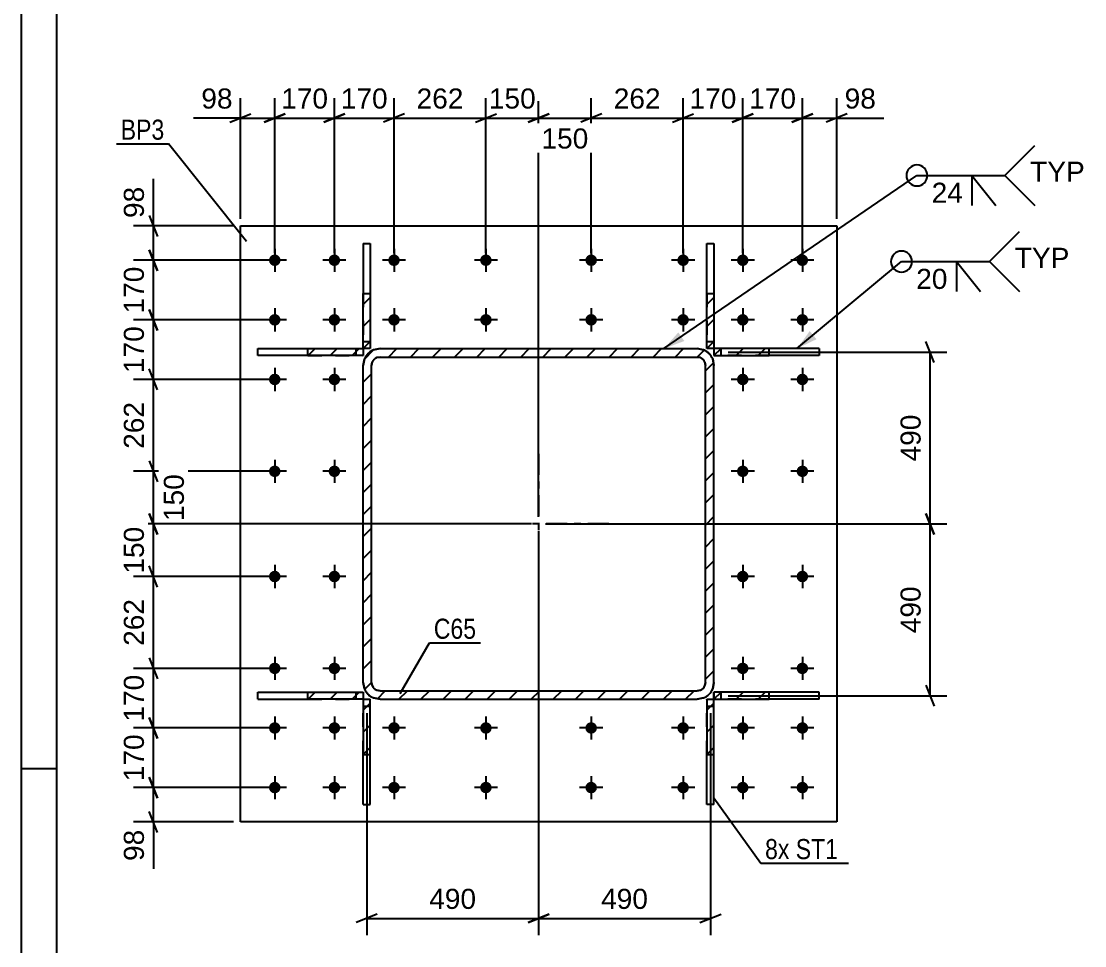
# Model space of a CAD drawing. Header units: millimetres. Extents: x 0 to 841, y 0 to 1249.
# Drawn here: x 0 to 151.6, y 123.8 to 255.6 of the extents above; entities that cross this region are included whole.
import ezdxf

# ---------------------------------------------------------------- set-up
doc = ezdxf.new("R2010")
doc.units = ezdxf.units.MM
doc.linetypes.add('DXK_LINE_DOT2', pattern=[3.9198, 1.9599, -1.9599])
doc.linetypes.add('DXK_LINE_DOT3', pattern=[5.9187, 2.979, -0.9799, 0.9799, -0.9799])
doc.styles.add('Arial', font='ARIAL.TTF', dxfattribs={"height": 0.2})
doc.styles.add('Arial Narrow', font='ARIALN.TTF', dxfattribs={"height": 0.2})

# ---------------------------------------------------------------- blocks, each defined once
blk = doc.blocks.new('Unknown-284856767-1127')
at = {"color": 5, "linetype": 'Continuous'}
for p, q in [((0, 594), (0, 0)), ((5, 589), (5, 5)), ((5, 149), (0, 149))]:
    blk.add_line(p, q, dxfattribs=at)
blk = doc.blocks.new('Part-284856767-4385 - 4342')
at = {"linetype": 'Continuous'}
h = blk.add_hatch(dxfattribs=at)
h.set_pattern_fill('', scale=0.7, style=0, pattern_type=0)
h.set_pattern_definition([(45, (40.8647, 158.9385), (-1.57154, 1.57154), [])])
h.paths.add_polyline_path([(40.86, 159.94), (40.86, 158.94), (48.73, 158.94), (48.73, 159.94)])
at = {"color": 2, "linetype": 'Continuous'}
for p, q in [((33.73, 158.94), (33.73, 159.94)), ((33.73, 159.94), (40.86, 159.94)), ((40.86, 158.94), (40.86, 159.94)), ((40.86, 159.94), (48.73, 159.94)), ((48.73, 159.94), (48.73, 158.94)), ((33.73, 158.94), (40.86, 158.94)), ((48.73, 158.94), (40.86, 158.94))]:
    blk.add_line(p, q, dxfattribs=at)
at = {"color": 7, "linetype": 'DXK_LINE_DOT2'}
for p, q in [((40.86, 159.94), (48.73, 159.94)), ((47.73, 158.94), (47.73, 159.94)), ((48.73, 159.94), (48.73, 158.94)), ((40.86, 158.94), (48.73, 158.94))]:
    blk.add_line(p, q, dxfattribs=at)
blk = doc.blocks.new('Bolt-284856767-4424 - 4342')
at = {"linetype": 'Continuous'}
for points in [[(36.95, 221.54, -1), (35.3, 221.54, -1)], [(45.45, 221.54, -1), (43.8, 221.54, -1)], [(53.95, 221.54, -1), (52.3, 221.54, -1)], [(67.05, 221.54, -1), (65.4, 221.54, -1)], [(82.05, 221.54, -1), (80.4, 221.54, -1)], [(95.15, 221.54, -1), (93.5, 221.54, -1)], [(103.65, 221.54, -1), (102, 221.54, -1)], [(112.15, 221.54, -1), (110.5, 221.54, -1)], [(36.95, 213.04, -1), (35.3, 213.04, -1)], [(45.45, 213.04, -1), (43.8, 213.04, -1)], [(53.95, 213.04, -1), (52.3, 213.04, -1)], [(67.05, 213.04, -1), (65.4, 213.04, -1)], [(82.05, 213.04, -1), (80.4, 213.04, -1)], [(95.15, 213.04, -1), (93.5, 213.04, -1)], [(103.65, 213.04, -1), (102, 213.04, -1)], [(112.15, 213.04, -1), (110.5, 213.04, -1)], [(36.95, 204.54, -1), (35.3, 204.54, -1)], [(45.45, 204.54, -1), (43.8, 204.54, -1)], [(103.65, 204.54, -1), (102, 204.54, -1)], [(112.15, 204.54, -1), (110.5, 204.54, -1)], [(36.95, 191.44, -1), (35.3, 191.44, -1)], [(45.45, 191.44, -1), (43.8, 191.44, -1)], [(103.65, 191.44, -1), (102, 191.44, -1)], [(112.15, 191.44, -1), (110.5, 191.44, -1)], [(36.95, 176.44, -1), (35.3, 176.44, -1)], [(45.45, 176.44, -1), (43.8, 176.44, -1)], [(103.65, 176.44, -1), (102, 176.44, -1)], [(112.15, 176.44, -1), (110.5, 176.44, -1)], [(36.95, 163.34, -1), (35.3, 163.34, -1)], [(45.45, 163.34, -1), (43.8, 163.34, -1)], [(103.65, 163.34, -1), (102, 163.34, -1)], [(112.15, 163.34, -1), (110.5, 163.34, -1)], [(36.95, 154.84, -1), (35.3, 154.84, -1)], [(45.45, 154.84, -1), (43.8, 154.84, -1)], [(53.95, 154.84, -1), (52.3, 154.84, -1)], [(67.05, 154.84, -1), (65.4, 154.84, -1)], [(82.05, 154.84, -1), (80.4, 154.84, -1)], [(95.15, 154.84, -1), (93.5, 154.84, -1)], [(103.65, 154.84, -1), (102, 154.84, -1)], [(112.15, 154.84, -1), (110.5, 154.84, -1)], [(36.95, 146.34, -1), (35.3, 146.34, -1)], [(45.45, 146.34, -1), (43.8, 146.34, -1)], [(53.95, 146.34, -1), (52.3, 146.34, -1)], [(67.05, 146.34, -1), (65.4, 146.34, -1)], [(82.05, 146.34, -1), (80.4, 146.34, -1)], [(95.15, 146.34, -1), (93.5, 146.34, -1)], [(103.65, 146.34, -1), (102, 146.34, -1)], [(112.15, 146.34, -1), (110.5, 146.34, -1)]]:
    blk.add_hatch(color=1, dxfattribs=at).paths.add_polyline_path(points)
at = {"color": 1, "linetype": 'Continuous'}
for p, q in [((36.13, 223.19), (36.13, 219.89)), ((44.63, 223.19), (44.63, 219.89)), ((53.13, 223.19), (53.13, 219.89)), ((66.23, 223.19), (66.23, 219.89)), ((81.23, 223.19), (81.23, 219.89)), ((94.33, 223.19), (94.33, 219.89)), ((102.83, 223.19), (102.83, 219.89)), ((111.33, 223.19), (111.33, 219.89)), ((37.78, 221.54), (34.48, 221.54)), ((46.28, 221.54), (42.98, 221.54)), ((54.78, 221.54), (51.48, 221.54)), ((67.88, 221.54), (64.58, 221.54)), ((82.88, 221.54), (79.58, 221.54)), ((95.98, 221.54), (92.68, 221.54)), ((104.48, 221.54), (101.18, 221.54)), ((112.98, 221.54), (109.68, 221.54)), ((36.13, 214.69), (36.13, 211.39)), ((44.63, 214.69), (44.63, 211.39)), ((53.13, 214.69), (53.13, 211.39)), ((66.23, 214.69), (66.23, 211.39)), ((81.23, 214.69), (81.23, 211.39)), ((94.33, 214.69), (94.33, 211.39)), ((102.83, 214.69), (102.83, 211.39)), ((111.33, 214.69), (111.33, 211.39)), ((37.78, 213.04), (34.48, 213.04)), ((46.28, 213.04), (42.98, 213.04)), ((54.78, 213.04), (51.48, 213.04)), ((67.88, 213.04), (64.58, 213.04)), ((82.88, 213.04), (79.58, 213.04)), ((95.98, 213.04), (92.68, 213.04)), ((104.48, 213.04), (101.18, 213.04)), ((112.98, 213.04), (109.68, 213.04)), ((36.13, 206.19), (36.13, 202.89)), ((44.63, 206.19), (44.63, 202.89)), ((102.83, 206.19), (102.83, 202.89)), ((111.33, 206.19), (111.33, 202.89)), ((37.78, 204.54), (34.48, 204.54)), ((46.28, 204.54), (42.98, 204.54)), ((104.48, 204.54), (101.18, 204.54)), ((112.98, 204.54), (109.68, 204.54)), ((36.13, 193.09), (36.13, 189.79)), ((44.63, 193.09), (44.63, 189.79)), ((102.83, 193.09), (102.83, 189.79)), ((111.33, 193.09), (111.33, 189.79)), ((37.78, 191.44), (34.48, 191.44)), ((46.28, 191.44), (42.98, 191.44)), ((104.48, 191.44), (101.18, 191.44)), ((112.98, 191.44), (109.68, 191.44)), ((36.13, 178.09), (36.13, 174.79)), ((44.63, 178.09), (44.63, 174.79)), ((102.83, 178.09), (102.83, 174.79)), ((111.33, 178.09), (111.33, 174.79)), ((37.78, 176.44), (34.48, 176.44)), ((46.28, 176.44), (42.98, 176.44)), ((104.48, 176.44), (101.18, 176.44)), ((112.98, 176.44), (109.68, 176.44)), ((36.13, 164.99), (36.13, 161.69)), ((44.63, 164.99), (44.63, 161.69)), ((102.83, 164.99), (102.83, 161.69)), ((111.33, 164.99), (111.33, 161.69)), ((37.78, 163.34), (34.48, 163.34)), ((46.28, 163.34), (42.98, 163.34)), ((104.48, 163.34), (101.18, 163.34)), ((112.98, 163.34), (109.68, 163.34)), ((36.13, 156.49), (36.13, 153.19)), ((44.63, 156.49), (44.63, 153.19)), ((53.13, 156.49), (53.13, 153.19)), ((66.23, 156.49), (66.23, 153.19)), ((81.23, 156.49), (81.23, 153.19)), ((94.33, 156.49), (94.33, 153.19)), ((102.83, 156.49), (102.83, 153.19)), ((111.33, 156.49), (111.33, 153.19)), ((37.78, 154.84), (34.48, 154.84)), ((46.28, 154.84), (42.98, 154.84)), ((54.78, 154.84), (51.48, 154.84)), ((67.88, 154.84), (64.58, 154.84)), ((82.88, 154.84), (79.58, 154.84)), ((95.98, 154.84), (92.68, 154.84)), ((104.48, 154.84), (101.18, 154.84)), ((112.98, 154.84), (109.68, 154.84)), ((36.13, 147.99), (36.13, 144.69)), ((44.63, 147.99), (44.63, 144.69)), ((53.13, 147.99), (53.13, 144.69)), ((66.23, 147.99), (66.23, 144.69)), ((81.23, 147.99), (81.23, 144.69)), ((94.33, 147.99), (94.33, 144.69)), ((102.83, 147.99), (102.83, 144.69)), ((111.33, 147.99), (111.33, 144.69)), ((37.78, 146.34), (34.48, 146.34)), ((46.28, 146.34), (42.98, 146.34)), ((54.78, 146.34), (51.48, 146.34)), ((67.88, 146.34), (64.58, 146.34)), ((82.88, 146.34), (79.58, 146.34)), ((95.98, 146.34), (92.68, 146.34)), ((104.48, 146.34), (101.18, 146.34)), ((112.98, 146.34), (109.68, 146.34))]:
    blk.add_line(p, q, dxfattribs=at)
blk = doc.blocks.new('Part-284856767-4360 - 4342')
at = {"linetype": 'Continuous'}
h = blk.add_hatch(dxfattribs=at)
h.set_pattern_fill('', scale=0.7, style=0, pattern_type=0)
h.set_pattern_definition([(45, (48.7282, 151.075), (-1.57154, 1.57154), [])])
h.paths.add_polyline_path([(48.73, 158.94), (48.73, 151.07), (49.73, 151.07), (49.73, 158.94)])
at = {"color": 7, "linetype": 'DXK_LINE_DOT2'}
for p, q in [((48.73, 151.07), (48.73, 158.94)), ((48.73, 158.94), (49.73, 158.94)), ((48.73, 157.94), (49.73, 157.94)), ((49.73, 151.07), (49.73, 158.94))]:
    blk.add_line(p, q, dxfattribs=at)
at = {"color": 2, "linetype": 'Continuous'}
for p, q in [((48.73, 158.94), (48.73, 151.07)), ((48.73, 158.94), (49.73, 158.94)), ((49.73, 151.07), (49.73, 158.94)), ((48.73, 143.94), (48.73, 151.07)), ((48.73, 151.07), (49.73, 151.07)), ((49.73, 143.94), (49.73, 151.07)), ((48.73, 143.94), (49.73, 143.94))]:
    blk.add_line(p, q, dxfattribs=at)
blk = doc.blocks.new('Part-284856767-4365 - 4342')
at = {"linetype": 'Continuous'}
h = blk.add_hatch(dxfattribs=at)
h.set_pattern_fill('', scale=0.7, style=0, pattern_type=0)
h.set_pattern_definition([(45, (98.7282, 158.9385), (-1.57154, 1.57154), [])])
h.paths.add_polyline_path([(98.73, 159.94), (98.73, 158.94), (106.59, 158.94), (106.59, 159.94)])
at = {"color": 7, "linetype": 'DXK_LINE_DOT2'}
for p, q in [((106.59, 159.94), (98.73, 159.94)), ((98.73, 158.94), (98.73, 159.94)), ((99.73, 158.94), (99.73, 159.94)), ((106.59, 158.94), (98.73, 158.94))]:
    blk.add_line(p, q, dxfattribs=at)
at = {"color": 2, "linetype": 'Continuous'}
for p, q in [((106.59, 159.94), (98.73, 159.94)), ((98.73, 159.94), (98.73, 158.94)), ((113.73, 159.94), (106.59, 159.94)), ((106.59, 158.94), (106.59, 159.94)), ((113.73, 158.94), (113.73, 159.94)), ((98.73, 158.94), (106.59, 158.94)), ((113.73, 158.94), (106.59, 158.94))]:
    blk.add_line(p, q, dxfattribs=at)
blk = doc.blocks.new('Part-284856767-4402 - 4342')
at = {"linetype": 'Continuous'}
h = blk.add_hatch(dxfattribs=at)
h.set_pattern_fill('', scale=0.7, style=0, pattern_type=0)
h.set_pattern_definition([(45, (50.2113, 208.7558), (-1.571545, 1.571545), [])])
h.paths.add_polyline_path([(51.13, 208.94), (50.21, 208.76), (49.43, 208.24), (48.91, 207.46), (48.73, 206.54), (48.73, 161.34), (48.91, 160.42), (49.43, 159.64), (50.21, 159.12), (51.13, 158.94), (96.33, 158.94), (97.25, 159.12), (98.03, 159.64), (98.55, 160.42), (98.73, 161.34), (98.73, 206.54), (98.55, 207.46), (98.03, 208.24), (97.25, 208.76), (96.33, 208.94)])
h.paths.add_polyline_path([(96.79, 207.65), (97.18, 207.39), (97.44, 207), (97.53, 206.54), (97.53, 161.34), (97.44, 160.88), (97.18, 160.49), (96.79, 160.23), (96.33, 160.14), (51.13, 160.14), (50.67, 160.23), (50.28, 160.49), (50.02, 160.88), (49.93, 161.34), (49.93, 206.54), (50.02, 207), (50.28, 207.39), (50.67, 207.65), (51.13, 207.74), (96.33, 207.74)])
at = {"color": 7, "linetype": 'DXK_LINE_DOT2'}
for p, q in [((50.21, 208.76), (51.13, 208.94)), ((51.13, 207.74), (50.67, 207.65)), ((51.13, 208.94), (96.33, 208.94)), ((51.13, 207.74), (96.33, 207.74)), ((96.33, 208.94), (97.25, 208.76)), ((96.79, 207.65), (96.33, 207.74)), ((48.73, 206.54), (48.91, 207.46)), ((48.73, 161.34), (48.73, 206.54)), ((50.02, 207), (49.93, 206.54)), ((49.93, 161.34), (49.93, 206.54)), ((97.53, 206.54), (97.44, 207)), ((97.53, 161.34), (97.53, 206.54)), ((98.55, 207.46), (98.73, 206.54)), ((98.73, 161.34), (98.73, 206.54)), ((48.91, 160.42), (48.73, 161.34)), ((49.93, 161.34), (50.02, 160.88)), ((97.44, 160.88), (97.53, 161.34)), ((98.73, 161.34), (98.55, 160.42)), ((50.67, 160.23), (51.13, 160.14)), ((51.13, 160.14), (96.33, 160.14)), ((96.33, 160.14), (96.79, 160.23)), ((51.13, 158.94), (50.21, 159.12)), ((51.13, 158.94), (96.33, 158.94)), ((97.25, 159.12), (96.33, 158.94))]:
    blk.add_line(p, q, dxfattribs=at)
at = {"color": 2, "linetype": 'Continuous'}
for p, q in [((51.13, 208.94), (50.21, 208.76)), ((50.67, 207.65), (51.13, 207.74)), ((51.13, 208.94), (96.33, 208.94)), ((51.13, 207.74), (96.33, 207.74)), ((97.25, 208.76), (96.33, 208.94)), ((96.33, 207.74), (96.79, 207.65)), ((48.91, 207.46), (48.73, 206.54)), ((48.73, 161.34), (48.73, 206.54)), ((49.93, 206.54), (50.02, 207)), ((49.93, 161.34), (49.93, 206.54)), ((97.44, 207), (97.53, 206.54)), ((97.53, 161.34), (97.53, 206.54)), ((98.73, 206.54), (98.55, 207.46)), ((98.73, 161.34), (98.73, 206.54)), ((48.73, 161.34), (48.91, 160.42)), ((50.02, 160.88), (49.93, 161.34)), ((97.53, 161.34), (97.44, 160.88)), ((98.55, 160.42), (98.73, 161.34)), ((51.13, 160.14), (50.67, 160.23)), ((51.13, 160.14), (96.33, 160.14)), ((96.79, 160.23), (96.33, 160.14)), ((50.21, 159.12), (51.13, 158.94)), ((51.13, 158.94), (96.33, 158.94)), ((96.33, 158.94), (97.25, 159.12))]:
    blk.add_line(p, q, dxfattribs=at)
at = {"color": 7, "linetype": 'DXK_LINE_DOT3'}
for p, q in [((73.73, 193.94), (73.73, 173.94)), ((83.73, 183.94), (63.73, 183.94))]:
    blk.add_line(p, q, dxfattribs=at)
at = {"color": 7, "linetype": 'DXK_LINE_DOT2'}
for centre, radius, start, end in [((51.13, 206.54), 2.4, 112.5, 157.5), ((96.33, 206.54), 2.4, 22.5, 67.5), ((51.13, 206.54), 1.2, 112.5, 157.5), ((96.33, 206.54), 1.2, 22.5, 67.5), ((51.13, 161.34), 1.2, 202.5, 247.5), ((96.33, 161.34), 1.2, 292.5, 337.5), ((51.13, 161.34), 2.4, 202.5, 247.5), ((96.33, 161.34), 2.4, 292.5, 337.5)]:
    blk.add_arc(centre, radius, start, end, dxfattribs=at)
at = {"color": 2, "linetype": 'Continuous'}
for centre, radius, start, end in [((51.13, 206.54), 2.4, 112.5, 157.5), ((96.33, 206.54), 2.4, 22.5, 67.5), ((51.13, 206.54), 1.2, 112.5, 157.5), ((96.33, 206.54), 1.2, 22.5, 67.5), ((51.13, 161.34), 1.2, 202.5, 247.5), ((96.33, 161.34), 1.2, 292.5, 337.5), ((51.13, 161.34), 2.4, 202.5, 247.5), ((96.33, 161.34), 2.4, 292.5, 337.5)]:
    blk.add_arc(centre, radius, start, end, dxfattribs=at)
blk = doc.blocks.new('Part-284856767-4370 - 4342')
at = {"linetype": 'Continuous'}
h = blk.add_hatch(dxfattribs=at)
h.set_pattern_fill('', scale=0.7, style=0, pattern_type=0)
h.set_pattern_definition([(45, (97.7282, 208.9385), (-1.57154, 1.57154), [])])
h.paths.add_polyline_path([(97.73, 216.8), (97.73, 208.94), (98.73, 208.94), (98.73, 216.8)])
at = {"color": 2, "linetype": 'Continuous'}
for p, q in [((97.73, 216.8), (97.73, 223.94)), ((97.73, 223.94), (98.73, 223.94)), ((98.73, 223.94), (98.73, 216.8)), ((97.73, 208.94), (97.73, 216.8)), ((97.73, 216.8), (98.73, 216.8)), ((98.73, 216.8), (98.73, 208.94)), ((98.73, 208.94), (97.73, 208.94))]:
    blk.add_line(p, q, dxfattribs=at)
at = {"color": 7, "linetype": 'DXK_LINE_DOT2'}
for p, q in [((97.73, 216.8), (97.73, 208.94)), ((98.73, 216.8), (98.73, 208.94)), ((97.73, 209.94), (98.73, 209.94)), ((98.73, 208.94), (97.73, 208.94))]:
    blk.add_line(p, q, dxfattribs=at)
blk = doc.blocks.new('Part-284856767-4375 - 4342')
at = {"linetype": 'Continuous'}
h = blk.add_hatch(dxfattribs=at)
h.set_pattern_fill('', scale=0.7, style=0, pattern_type=0)
h.set_pattern_definition([(45, (40.8647, 207.9385), (-1.57154, 1.57154), [])])
h.paths.add_polyline_path([(40.86, 208.94), (40.86, 207.94), (48.73, 207.94), (48.73, 208.94)])
at = {"color": 2, "linetype": 'Continuous'}
for p, q in [((33.73, 207.94), (33.73, 208.94)), ((33.73, 208.94), (40.86, 208.94)), ((40.86, 207.94), (33.73, 207.94)), ((40.86, 207.94), (40.86, 208.94)), ((40.86, 208.94), (48.73, 208.94)), ((48.73, 207.94), (40.86, 207.94)), ((48.73, 208.94), (48.73, 207.94))]:
    blk.add_line(p, q, dxfattribs=at)
at = {"color": 7, "linetype": 'DXK_LINE_DOT2'}
for p, q in [((40.86, 208.94), (48.73, 208.94)), ((40.86, 207.94), (48.73, 207.94)), ((47.73, 207.94), (47.73, 208.94)), ((48.73, 208.94), (48.73, 207.94))]:
    blk.add_line(p, q, dxfattribs=at)
blk = doc.blocks.new('Part-284856767-4380 - 4342')
at = {"linetype": 'Continuous'}
h = blk.add_hatch(dxfattribs=at)
h.set_pattern_fill('', scale=0.7, style=0, pattern_type=0)
h.set_pattern_definition([(45, (97.7282, 151.075), (-1.57154, 1.57154), [])])
h.paths.add_polyline_path([(97.73, 158.94), (97.73, 151.07), (98.73, 151.07), (98.73, 158.94)])
at = {"color": 7, "linetype": 'DXK_LINE_DOT2'}
for p, q in [((97.73, 151.07), (97.73, 158.94)), ((97.73, 158.94), (98.73, 158.94)), ((97.73, 157.94), (98.73, 157.94)), ((98.73, 151.07), (98.73, 158.94))]:
    blk.add_line(p, q, dxfattribs=at)
at = {"color": 2, "linetype": 'Continuous'}
for p, q in [((97.73, 158.94), (97.73, 151.07)), ((97.73, 158.94), (98.73, 158.94)), ((98.73, 151.07), (98.73, 158.94)), ((97.73, 143.94), (97.73, 151.07)), ((97.73, 151.07), (98.73, 151.07)), ((98.73, 143.94), (98.73, 151.07)), ((98.73, 143.94), (97.73, 143.94))]:
    blk.add_line(p, q, dxfattribs=at)
blk = doc.blocks.new('Part-284856767-4492 - 4342')
at = {"linetype": 'Continuous'}
h = blk.add_hatch(dxfattribs=at)
h.set_pattern_fill('', scale=0.7, style=0, pattern_type=0)
h.set_pattern_definition([(45, (98.7282, 207.9385), (-1.57154, 1.57154), [])])
h.paths.add_polyline_path([(98.73, 208.94), (98.73, 207.94), (106.59, 207.94), (106.59, 208.94)])
at = {"color": 7, "linetype": 'DXK_LINE_DOT2'}
for p, q in [((106.59, 208.94), (98.73, 208.94)), ((98.73, 208.94), (98.73, 207.94)), ((106.59, 207.94), (98.73, 207.94)), ((99.73, 207.94), (99.73, 208.94))]:
    blk.add_line(p, q, dxfattribs=at)
at = {"color": 2, "linetype": 'Continuous'}
for p, q in [((106.59, 208.94), (98.73, 208.94)), ((98.73, 208.94), (98.73, 207.94)), ((98.73, 207.94), (106.59, 207.94)), ((113.73, 208.94), (106.59, 208.94)), ((106.59, 207.94), (106.59, 208.94)), ((113.73, 207.94), (106.59, 207.94)), ((113.73, 208.94), (113.73, 207.94))]:
    blk.add_line(p, q, dxfattribs=at)
blk = doc.blocks.new('Part-284856767-4497 - 4342')
at = {"linetype": 'Continuous'}
h = blk.add_hatch(dxfattribs=at)
h.set_pattern_fill('', scale=0.7, style=0, pattern_type=0)
h.set_pattern_definition([(45, (48.7282, 208.9385), (-1.57154, 1.57154), [])])
h.paths.add_polyline_path([(48.73, 216.8), (48.73, 208.94), (49.73, 208.94), (49.73, 216.8)])
at = {"color": 2, "linetype": 'Continuous'}
for p, q in [((48.73, 223.94), (48.73, 216.8)), ((48.73, 223.94), (49.73, 223.94)), ((49.73, 223.94), (49.73, 216.8)), ((48.73, 208.94), (48.73, 216.8)), ((48.73, 216.8), (49.73, 216.8)), ((49.73, 216.8), (49.73, 208.94)), ((49.73, 208.94), (48.73, 208.94))]:
    blk.add_line(p, q, dxfattribs=at)
at = {"color": 7, "linetype": 'DXK_LINE_DOT2'}
for p, q in [((48.73, 216.8), (48.73, 208.94)), ((49.73, 216.8), (49.73, 208.94)), ((48.73, 209.94), (49.73, 209.94)), ((49.73, 208.94), (48.73, 208.94))]:
    blk.add_line(p, q, dxfattribs=at)
blk = doc.blocks.new('Part-284856767-4502 - 4342')
at = {"color": 2, "linetype": 'Continuous'}
for p, q in [((31.23, 226.44), (116.23, 226.44)), ((31.23, 141.44), (31.23, 226.44)), ((116.23, 226.44), (116.23, 141.44)), ((116.23, 141.44), (31.23, 141.44))]:
    blk.add_line(p, q, dxfattribs=at)
blk = doc.blocks.new('StraightDimension-284856767-13836 - 4342')
at = {"color": 7, "linetype": 'Continuous'}
for p, q in [((102.83, 222.54), (102.83, 244.67)), ((111.33, 222.54), (111.33, 244.67)), ((101.33, 241.22), (104.33, 242.42)), ((102.83, 241.82), (111.33, 241.82)), ((112.83, 242.42), (109.83, 241.22))]:
    blk.add_line(p, q, dxfattribs=at)
at = {"color": 0}
blk.add_wipeout([(111.02, 242.57), (111.02, 246.77), (103.14, 246.77), (103.14, 242.57)], dxfattribs=at)
at = {"color": 3, "style": 'Arial'}
blk.add_text('170', height=2.865, dxfattribs=at).set_placement((103.74, 243.17))
blk = doc.blocks.new('StraightDimension-284856767-13844 - 4342')
at = {"color": 7, "linetype": 'Continuous'}
for p, q in [((31.23, 227.44), (31.23, 244.67)), ((36.13, 222.54), (36.13, 244.67)), ((29.73, 241.22), (32.73, 242.42)), ((31.23, 241.82), (36.13, 241.82)), ((37.63, 242.42), (34.63, 241.22))]:
    blk.add_line(p, q, dxfattribs=at)
at = {"color": 0}
blk.add_wipeout([(30.7, 242.57), (30.7, 246.77), (25.06, 246.77), (25.06, 242.57)], dxfattribs=at)
at = {"color": 7, "linetype": 'Continuous'}
blk.add_line((31.23, 241.82), (24.53, 241.82), dxfattribs=at)
blk.add_line((31.23, 241.82), (24.53, 241.82), dxfattribs=at)
at = {"color": 3, "style": 'Arial'}
blk.add_text('98', height=2.865, dxfattribs=at).set_placement((25.66, 243.17))
blk = doc.blocks.new('StraightDimension-284856767-13774 - 4342')
at = {"color": 7, "linetype": 'Continuous'}
for p, q in [((18.23, 156.34), (19.43, 153.34)), ((35.13, 154.84), (15.98, 154.84)), ((18.83, 146.34), (18.83, 154.84)), ((19.43, 144.84), (18.23, 147.84)), ((35.13, 146.34), (15.98, 146.34))]:
    blk.add_line(p, q, dxfattribs=at)
at = {"color": 0}
blk.add_wipeout([(18.08, 154.52), (13.88, 154.52), (13.88, 146.65), (18.08, 146.65)], dxfattribs=at)
at = {"color": 3, "style": 'Arial'}
blk.add_text('170', height=2.865, rotation=90.0002, dxfattribs=at).set_placement((17.48, 147.25))
blk = doc.blocks.new('StraightDimension-284856767-13838 - 4342')
at = {"color": 7, "linetype": 'Continuous'}
for p, q in [((81.23, 222.54), (81.23, 244.67)), ((94.33, 222.54), (94.33, 244.67)), ((82.73, 242.42), (79.73, 241.22)), ((81.23, 241.82), (94.33, 241.82)), ((92.83, 241.22), (95.83, 242.42))]:
    blk.add_line(p, q, dxfattribs=at)
at = {"color": 0}
blk.add_wipeout([(91.72, 242.57), (91.72, 246.77), (83.84, 246.77), (83.84, 242.57)], dxfattribs=at)
at = {"color": 3, "style": 'Arial'}
blk.add_text('262', height=2.865, dxfattribs=at).set_placement((84.44, 243.17))
blk = doc.blocks.new('StraightDimension-284856767-4643 - 4342')
at = {"color": 7, "linetype": 'Continuous'}
for p, q in [((130.13, 206.94), (128.93, 209.94)), ((100.73, 208.44), (131.93, 208.44)), ((129.53, 183.94), (129.53, 208.44)), ((128.93, 185.44), (130.13, 182.44)), ((74.73, 183.94), (131.93, 183.94))]:
    blk.add_line(p, q, dxfattribs=at)
at = {"color": 0}
blk.add_wipeout([(128.78, 200.12), (124.58, 200.12), (124.58, 192.25), (128.78, 192.25)], dxfattribs=at)
at = {"color": 3, "style": 'Arial'}
blk.add_text('490', height=2.865, rotation=90.0002, dxfattribs=at).set_placement((128.18, 192.85))
blk = doc.blocks.new('StraightDimension-284856767-13773 - 4342')
at = {"color": 7, "linetype": 'Continuous'}
for p, q in [((18.23, 164.84), (19.43, 161.84)), ((35.13, 163.34), (15.98, 163.34)), ((18.83, 154.84), (18.83, 163.34)), ((19.43, 153.34), (18.23, 156.34)), ((35.13, 154.84), (15.98, 154.84))]:
    blk.add_line(p, q, dxfattribs=at)
at = {"color": 0}
blk.add_wipeout([(18.08, 163.02), (13.88, 163.02), (13.88, 155.15), (18.08, 155.15)], dxfattribs=at)
at = {"color": 3, "style": 'Arial'}
blk.add_text('170', height=2.865, rotation=90.0002, dxfattribs=at).set_placement((17.48, 155.75))
blk = doc.blocks.new('StraightDimension-284856767-13840 - 4342')
at = {"color": 7, "linetype": 'Continuous'}
for p, q in [((66.23, 222.54), (66.23, 244.67)), ((73.73, 184.94), (73.73, 244.67)), ((64.73, 241.22), (67.73, 242.42)), ((66.23, 241.82), (73.73, 241.82)), ((75.23, 242.42), (72.23, 241.22))]:
    blk.add_line(p, q, dxfattribs=at)
at = {"color": 0}
blk.add_wipeout([(73.92, 242.57), (73.92, 246.77), (66.04, 246.77), (66.04, 242.57)], dxfattribs=at)
at = {"color": 3, "style": 'Arial'}
blk.add_text('150', height=2.865, dxfattribs=at).set_placement((66.64, 243.17))
blk = doc.blocks.new('StraightDimension-284856767-4620 - 4342')
at = {"color": 7, "linetype": 'Continuous'}
for p, q in [((73.73, 182.94), (73.73, 125.29)), ((49.23, 156.94), (49.23, 125.29)), ((50.73, 128.29), (47.73, 127.09)), ((49.23, 127.69), (73.73, 127.69)), ((72.23, 127.09), (75.23, 128.29))]:
    blk.add_line(p, q, dxfattribs=at)
at = {"color": 0}
blk.add_wipeout([(65.41, 128.44), (65.41, 132.64), (57.54, 132.64), (57.54, 128.44)], dxfattribs=at)
at = {"color": 3, "style": 'Arial'}
blk.add_text('490', height=2.865, dxfattribs=at).set_placement((58.14, 129.04))
blk = doc.blocks.new('StraightDimension-284856767-4628 - 4342')
at = {"color": 7, "linetype": 'Continuous'}
for p, q in [((73.73, 182.94), (73.73, 125.29)), ((98.23, 156.94), (98.23, 125.29)), ((75.23, 128.29), (72.23, 127.09)), ((73.73, 127.69), (98.23, 127.69)), ((96.73, 127.09), (99.73, 128.29))]:
    blk.add_line(p, q, dxfattribs=at)
at = {"color": 0}
blk.add_wipeout([(89.91, 128.44), (89.91, 132.64), (82.04, 132.64), (82.04, 128.44)], dxfattribs=at)
at = {"color": 3, "style": 'Arial'}
blk.add_text('490', height=2.865, dxfattribs=at).set_placement((82.64, 129.04))
blk = doc.blocks.new('StraightDimension-284856767-4636 - 4342')
at = {"color": 7, "linetype": 'Continuous'}
for p, q in [((130.13, 182.44), (128.93, 185.44)), ((74.73, 183.94), (131.93, 183.94)), ((129.53, 159.44), (129.53, 183.94)), ((128.93, 160.94), (130.13, 157.94)), ((100.73, 159.44), (131.93, 159.44))]:
    blk.add_line(p, q, dxfattribs=at)
at = {"color": 0}
blk.add_wipeout([(128.78, 175.62), (124.58, 175.62), (124.58, 167.75), (128.78, 167.75)], dxfattribs=at)
at = {"color": 3, "style": 'Arial'}
blk.add_text('490', height=2.865, rotation=90.0002, dxfattribs=at).set_placement((128.18, 168.35))
blk = doc.blocks.new('StraightDimension-284856767-13766 - 4342')
at = {"color": 7, "linetype": 'Continuous'}
for p, q in [((18.23, 227.94), (19.43, 224.94)), ((30.23, 226.44), (15.98, 226.44)), ((18.83, 221.54), (18.83, 226.44)), ((19.43, 220.04), (18.23, 223.04)), ((35.13, 221.54), (15.98, 221.54))]:
    blk.add_line(p, q, dxfattribs=at)
at = {"color": 0}
blk.add_wipeout([(18.08, 232.61), (13.88, 232.61), (13.88, 226.96), (18.08, 226.96)], dxfattribs=at)
at = {"color": 7, "linetype": 'Continuous'}
blk.add_line((18.83, 226.44), (18.83, 233.14), dxfattribs=at)
blk.add_line((18.83, 226.44), (18.83, 233.14), dxfattribs=at)
at = {"color": 3, "style": 'Arial'}
blk.add_text('98', height=2.865, rotation=90.0002, dxfattribs=at).set_placement((17.48, 227.56))
blk = doc.blocks.new('StraightDimension-284856767-13767 - 4342')
at = {"color": 7, "linetype": 'Continuous'}
for p, q in [((18.23, 223.04), (19.43, 220.04)), ((35.13, 221.54), (15.98, 221.54)), ((18.83, 213.04), (18.83, 221.54)), ((19.43, 211.54), (18.23, 214.54)), ((35.13, 213.04), (15.98, 213.04))]:
    blk.add_line(p, q, dxfattribs=at)
at = {"color": 0}
blk.add_wipeout([(18.08, 221.22), (13.88, 221.22), (13.88, 213.35), (18.08, 213.35)], dxfattribs=at)
at = {"color": 3, "style": 'Arial'}
blk.add_text('170', height=2.865, rotation=90.0002, dxfattribs=at).set_placement((17.48, 213.95))
blk = doc.blocks.new('StraightDimension-284856767-13768 - 4342')
at = {"color": 7, "linetype": 'Continuous'}
for p, q in [((18.23, 214.54), (19.43, 211.54)), ((35.13, 213.04), (15.98, 213.04)), ((18.83, 204.54), (18.83, 213.04)), ((19.43, 203.04), (18.23, 206.04)), ((35.13, 204.54), (15.98, 204.54))]:
    blk.add_line(p, q, dxfattribs=at)
at = {"color": 0}
blk.add_wipeout([(18.08, 212.72), (13.88, 212.72), (13.88, 204.85), (18.08, 204.85)], dxfattribs=at)
at = {"color": 3, "style": 'Arial'}
blk.add_text('170', height=2.865, rotation=90.0002, dxfattribs=at).set_placement((17.48, 205.45))
blk = doc.blocks.new('StraightDimension-284856767-13769 - 4342')
at = {"color": 7, "linetype": 'Continuous'}
for p, q in [((19.43, 203.04), (18.23, 206.04)), ((35.13, 204.54), (15.98, 204.54)), ((18.83, 191.44), (18.83, 204.54)), ((18.23, 192.94), (19.43, 189.94)), ((35.13, 191.44), (15.98, 191.44))]:
    blk.add_line(p, q, dxfattribs=at)
at = {"color": 0}
blk.add_wipeout([(18.08, 201.92), (13.88, 201.92), (13.88, 194.05), (18.08, 194.05)], dxfattribs=at)
at = {"color": 3, "style": 'Arial'}
blk.add_text('262', height=2.865, rotation=90.0002, dxfattribs=at).set_placement((17.48, 194.65))
blk = doc.blocks.new('StraightDimension-284856767-13839 - 4342')
at = {"color": 7, "linetype": 'Continuous'}
for p, q in [((73.73, 184.94), (73.73, 244.22)), ((81.23, 222.54), (81.23, 244.22)), ((72.23, 241.22), (75.23, 242.42)), ((73.73, 241.82), (81.23, 241.82)), ((82.73, 242.42), (79.73, 241.22))]:
    blk.add_line(p, q, dxfattribs=at)
at = {"color": 0}
blk.add_wipeout([(81.42, 236.87), (81.42, 241.07), (73.54, 241.07), (73.54, 236.87)], dxfattribs=at)
at = {"color": 3, "style": 'Arial'}
blk.add_text('150', height=2.865, dxfattribs=at).set_placement((74.14, 237.47))
blk = doc.blocks.new('StraightDimension-284856767-13770 - 4342')
at = {"color": 7, "linetype": 'Continuous'}
for p, q in [((18.23, 192.94), (19.43, 189.94)), ((35.13, 191.44), (16.43, 191.44)), ((18.83, 183.94), (18.83, 191.44)), ((19.43, 182.44), (18.23, 185.44)), ((72.73, 183.94), (16.43, 183.94))]:
    blk.add_line(p, q, dxfattribs=at)
at = {"color": 0}
blk.add_wipeout([(23.78, 191.62), (19.58, 191.62), (19.58, 183.75), (23.78, 183.75)], dxfattribs=at)
at = {"color": 3, "style": 'Arial'}
blk.add_text('150', height=2.865, rotation=90.0002, dxfattribs=at).set_placement((23.18, 184.35))
blk = doc.blocks.new('StraightDimension-284856767-13771 - 4342')
at = {"color": 7, "linetype": 'Continuous'}
for p, q in [((18.23, 185.44), (19.43, 182.44)), ((72.73, 183.94), (15.98, 183.94)), ((18.83, 176.44), (18.83, 183.94)), ((19.43, 174.94), (18.23, 177.94)), ((35.13, 176.44), (15.98, 176.44))]:
    blk.add_line(p, q, dxfattribs=at)
at = {"color": 0}
blk.add_wipeout([(18.08, 184.12), (13.88, 184.12), (13.88, 176.25), (18.08, 176.25)], dxfattribs=at)
at = {"color": 3, "style": 'Arial'}
blk.add_text('150', height=2.865, rotation=90.0002, dxfattribs=at).set_placement((17.48, 176.85))
blk = doc.blocks.new('StraightDimension-284856767-13772 - 4342')
at = {"color": 7, "linetype": 'Continuous'}
for p, q in [((19.43, 174.94), (18.23, 177.94)), ((35.13, 176.44), (15.98, 176.44)), ((18.83, 163.34), (18.83, 176.44)), ((18.23, 164.84), (19.43, 161.84)), ((35.13, 163.34), (15.98, 163.34))]:
    blk.add_line(p, q, dxfattribs=at)
at = {"color": 0}
blk.add_wipeout([(18.08, 173.82), (13.88, 173.82), (13.88, 165.95), (18.08, 165.95)], dxfattribs=at)
at = {"color": 3, "style": 'Arial'}
blk.add_text('262', height=2.865, rotation=90.0002, dxfattribs=at).set_placement((17.48, 166.55))
blk = doc.blocks.new('StraightDimension-284856767-13775 - 4342')
at = {"color": 7, "linetype": 'Continuous'}
for p, q in [((18.23, 147.84), (19.43, 144.84)), ((35.13, 146.34), (15.98, 146.34)), ((18.83, 141.44), (18.83, 146.34)), ((19.43, 139.94), (18.23, 142.94)), ((30.23, 141.44), (15.98, 141.44))]:
    blk.add_line(p, q, dxfattribs=at)
at = {"color": 0}
blk.add_wipeout([(18.08, 140.91), (13.88, 140.91), (13.88, 135.27), (18.08, 135.27)], dxfattribs=at)
at = {"color": 7, "linetype": 'Continuous'}
blk.add_line((18.83, 141.44), (18.83, 134.74), dxfattribs=at)
blk.add_line((18.83, 141.44), (18.83, 134.74), dxfattribs=at)
at = {"color": 3, "style": 'Arial'}
blk.add_text('98', height=2.865, rotation=90.0002, dxfattribs=at).set_placement((17.48, 135.87))
blk = doc.blocks.new('StraightDimension-284856767-13835 - 4342')
at = {"color": 7, "linetype": 'Continuous'}
for p, q in [((111.33, 222.54), (111.33, 244.67)), ((116.23, 227.44), (116.23, 244.67)), ((109.83, 241.22), (112.83, 242.42)), ((111.33, 241.82), (116.23, 241.82)), ((117.73, 242.42), (114.73, 241.22))]:
    blk.add_line(p, q, dxfattribs=at)
at = {"color": 0}
blk.add_wipeout([(122.4, 242.57), (122.4, 246.77), (116.75, 246.77), (116.75, 242.57)], dxfattribs=at)
at = {"color": 7, "linetype": 'Continuous'}
blk.add_line((116.23, 241.82), (122.93, 241.82), dxfattribs=at)
blk.add_line((116.23, 241.82), (122.93, 241.82), dxfattribs=at)
at = {"color": 3, "style": 'Arial'}
blk.add_text('98', height=2.865, dxfattribs=at).set_placement((117.35, 243.17))
blk = doc.blocks.new('StraightDimension-284856767-13837 - 4342')
at = {"color": 7, "linetype": 'Continuous'}
for p, q in [((94.33, 222.54), (94.33, 244.67)), ((102.83, 222.54), (102.83, 244.67)), ((92.83, 241.22), (95.83, 242.42)), ((94.33, 241.82), (102.83, 241.82)), ((104.33, 242.42), (101.33, 241.22))]:
    blk.add_line(p, q, dxfattribs=at)
at = {"color": 0}
blk.add_wipeout([(102.52, 242.57), (102.52, 246.77), (94.64, 246.77), (94.64, 242.57)], dxfattribs=at)
at = {"color": 3, "style": 'Arial'}
blk.add_text('170', height=2.865, dxfattribs=at).set_placement((95.24, 243.17))
blk = doc.blocks.new('StraightDimension-284856767-13841 - 4342')
at = {"color": 7, "linetype": 'Continuous'}
for p, q in [((53.13, 222.54), (53.13, 244.67)), ((66.23, 222.54), (66.23, 244.67)), ((54.63, 242.42), (51.63, 241.22)), ((53.13, 241.82), (66.23, 241.82)), ((64.73, 241.22), (67.73, 242.42))]:
    blk.add_line(p, q, dxfattribs=at)
at = {"color": 0}
blk.add_wipeout([(63.62, 242.57), (63.62, 246.77), (55.74, 246.77), (55.74, 242.57)], dxfattribs=at)
at = {"color": 3, "style": 'Arial'}
blk.add_text('262', height=2.865, dxfattribs=at).set_placement((56.34, 243.17))
blk = doc.blocks.new('StraightDimension-284856767-13842 - 4342')
at = {"color": 7, "linetype": 'Continuous'}
for p, q in [((44.63, 222.54), (44.63, 244.67)), ((53.13, 222.54), (53.13, 244.67)), ((43.13, 241.22), (46.13, 242.42)), ((44.63, 241.82), (53.13, 241.82)), ((54.63, 242.42), (51.63, 241.22))]:
    blk.add_line(p, q, dxfattribs=at)
at = {"color": 0}
blk.add_wipeout([(52.82, 242.57), (52.82, 246.77), (44.94, 246.77), (44.94, 242.57)], dxfattribs=at)
at = {"color": 3, "style": 'Arial'}
blk.add_text('170', height=2.865, dxfattribs=at).set_placement((45.54, 243.17))
blk = doc.blocks.new('StraightDimension-284856767-13843 - 4342')
at = {"color": 7, "linetype": 'Continuous'}
for p, q in [((36.13, 222.54), (36.13, 244.67)), ((44.63, 222.54), (44.63, 244.67)), ((34.63, 241.22), (37.63, 242.42)), ((36.13, 241.82), (44.63, 241.82)), ((46.13, 242.42), (43.13, 241.22))]:
    blk.add_line(p, q, dxfattribs=at)
at = {"color": 0}
blk.add_wipeout([(44.32, 242.57), (44.32, 246.77), (36.44, 246.77), (36.44, 242.57)], dxfattribs=at)
at = {"color": 3, "style": 'Arial'}
blk.add_text('170', height=2.865, dxfattribs=at).set_placement((37.04, 243.17))
blk = doc.blocks.new('Mark-284856767-4498 - 4342')
at = {"color": 0}
blk.add_wipeout([(20.4, 238.73), (20.4, 241.73), (14.18, 241.73), (14.18, 238.73)], dxfattribs=at)
blk.add_wipeout([(20.4, 238.73), (20.4, 241.73), (14.18, 241.73), (14.18, 238.73)], dxfattribs=at)
at = {"color": 30, "linetype": 'Continuous'}
for p in [(13.58, 238.13), (32.11, 224.22)]:
    blk.add_line(p, (21, 238.13), dxfattribs=at)
at = {"color": 3, "style": 'Arial Narrow'}
blk.add_text('BP3', height=2.863, dxfattribs=at).set_placement((14.18, 238.73))
blk = doc.blocks.new('MarkSet-284856767-4690 - 4342')
at = {"color": 0}
for points in [[(109.48, 136.14), (109.48, 139.14), (106.01, 139.14), (106.01, 136.14)], [(116.41, 136.14), (116.41, 139.14), (110.38, 139.14), (110.38, 136.14)]]:
    blk.add_wipeout(points, dxfattribs=at)
for points in [[(109.48, 136.14), (109.48, 139.14), (106.01, 139.14), (106.01, 136.14)], [(116.41, 136.14), (116.41, 139.14), (110.38, 139.14), (110.38, 136.14)]]:
    blk.add_wipeout(points, dxfattribs=at)
at = {"color": 30, "linetype": 'Continuous'}
for p, q in [((98.73, 144.9), (105.41, 135.54)), ((105.41, 135.54), (117.91, 135.54))]:
    blk.add_line(p, q, dxfattribs=at)
at = {"color": 3, "style": 'Arial Narrow'}
for s, p in [('8x', (106.01, 136.14)), ('ST1', (110.38, 136.14))]:
    blk.add_text(s, height=2.863, dxfattribs=at).set_placement(p)
blk = doc.blocks.new('Mark-284856767-4398 - 4342')
at = {"color": 0}
blk.add_wipeout([(64.83, 167.56), (64.83, 170.56), (58.8, 170.56), (58.8, 167.56)], dxfattribs=at)
blk.add_wipeout([(64.83, 167.56), (64.83, 170.56), (58.8, 170.56), (58.8, 167.56)], dxfattribs=at)
at = {"color": 30, "linetype": 'Continuous'}
for p, q in [((53.98, 159.74), (58.2, 166.96)), ((58.2, 166.96), (65.43, 166.96))]:
    blk.add_line(p, q, dxfattribs=at)
at = {"color": 3, "style": 'Arial Narrow'}
blk.add_text('C65', height=2.863, dxfattribs=at).set_placement((58.8, 167.56))
blk = doc.blocks.new('WeldMark-284856767-4650 - 4342')
at = {"linetype": 'Continuous'}
blk.add_hatch(color=30, dxfattribs=at).paths.add_polyline_path([(113.34, 210.28), (110.56, 208.94), (112.38, 211.44)])
at = {"color": 3, "linetype": 'Continuous'}
for p, q in [((138, 221.35), (142.28, 225.64)), ((133.28, 221.35), (136.71, 217.07)), ((133.28, 221.35), (133.28, 217.07)), ((138, 221.35), (142.28, 217.07))]:
    blk.add_line(p, q, dxfattribs=at)
at = {"color": 30, "linetype": 'Continuous'}
blk.add_line((110.56, 208.94), (125.45, 221.35), dxfattribs=at)
at = {"color": 3, "linetype": 'Continuous'}
blk.add_arc((125.45, 221.35), 1.5, 90, 270, dxfattribs=at)
at = {"color": 0}
blk.add_wipeout([(132.2, 217.25), (132.2, 220.65), (127.35, 220.65), (127.35, 217.25)], dxfattribs=at)
at = {"color": 30, "linetype": 'Continuous'}
blk.add_line((125.45, 221.35), (138, 221.35), dxfattribs=at)
at = {"color": 3, "linetype": 'Continuous'}
blk.add_arc((125.45, 221.35), 1.5, 270, 90, dxfattribs=at)
at = {"color": 3, "style": 'Arial'}
blk.add_text('20', height=2.865, dxfattribs=at).set_placement((127.55, 217.45))
at = {"color": 0, "linetype": 'Continuous'}
blk.add_wipeout([(149.37, 220.45), (149.37, 223.45), (141.6, 223.45), (141.6, 220.45)], dxfattribs=at)
blk.add_wipeout([(149.37, 220.45), (149.37, 223.45), (141.6, 223.45), (141.6, 220.45)], dxfattribs=at)
at = {"color": 3, "linetype": 'Continuous', "style": 'Arial'}
blk.add_text('TYP', height=2.865, dxfattribs=at).set_placement((141.6, 220.45))
blk = doc.blocks.new('WeldMark-284856767-4655 - 4342')
at = {"linetype": 'Continuous'}
blk.add_hatch(color=30, dxfattribs=at).paths.add_polyline_path([(94.5, 210.02), (91.6, 208.94), (93.65, 211.25)])
at = {"color": 3, "linetype": 'Continuous'}
for p, q in [((140.19, 233.63), (144.48, 237.92)), ((135.48, 233.63), (138.91, 229.35)), ((135.48, 233.63), (135.48, 229.35)), ((140.19, 233.63), (144.48, 229.35))]:
    blk.add_line(p, q, dxfattribs=at)
at = {"color": 30, "linetype": 'Continuous'}
blk.add_line((91.6, 208.94), (127.65, 233.63), dxfattribs=at)
at = {"color": 3, "linetype": 'Continuous'}
blk.add_arc((127.65, 233.63), 1.5, 90, 270, dxfattribs=at)
at = {"color": 0}
blk.add_wipeout([(134.39, 229.53), (134.39, 232.93), (129.55, 232.93), (129.55, 229.53)], dxfattribs=at)
at = {"color": 30, "linetype": 'Continuous'}
blk.add_line((127.65, 233.63), (140.19, 233.63), dxfattribs=at)
at = {"color": 3, "linetype": 'Continuous'}
blk.add_arc((127.65, 233.63), 1.5, 270, 90, dxfattribs=at)
at = {"color": 3, "style": 'Arial'}
blk.add_text('24', height=2.865, dxfattribs=at).set_placement((129.75, 229.73))
at = {"color": 0, "linetype": 'Continuous'}
blk.add_wipeout([(151.57, 232.73), (151.57, 235.73), (143.79, 235.73), (143.79, 232.73)], dxfattribs=at)
blk.add_wipeout([(151.57, 232.73), (151.57, 235.73), (143.79, 235.73), (143.79, 232.73)], dxfattribs=at)
at = {"color": 3, "linetype": 'Continuous', "style": 'Arial'}
blk.add_text('TYP', height=2.865, dxfattribs=at).set_placement((143.79, 232.73))

msp = doc.modelspace()

# ---------------------------------------------------------------- block references
for name in ['Unknown-284856767-1127', 'Part-284856767-4502 - 4342', 'Bolt-284856767-4424 - 4342', 'Part-284856767-4497 - 4342', 'Part-284856767-4370 - 4342', 'Part-284856767-4375 - 4342', 'Part-284856767-4402 - 4342', 'Part-284856767-4492 - 4342', 'Part-284856767-4385 - 4342', 'Part-284856767-4365 - 4342', 'Part-284856767-4360 - 4342', 'Part-284856767-4380 - 4342']:
    msp.add_blockref(name, (0, 0))

# ---------------------------------------------------------------- next in the draw order: block references
for name in ['StraightDimension-284856767-13844 - 4342', 'StraightDimension-284856767-13838 - 4342', 'StraightDimension-284856767-13836 - 4342', 'StraightDimension-284856767-4643 - 4342', 'StraightDimension-284856767-13774 - 4342']:
    msp.add_blockref(name, (0, 0))

# ---------------------------------------------------------------- next in the draw order: block references
for name in ['StraightDimension-284856767-13840 - 4342', 'StraightDimension-284856767-13837 - 4342', 'StraightDimension-284856767-13835 - 4342', 'StraightDimension-284856767-13766 - 4342', 'StraightDimension-284856767-4620 - 4342', 'StraightDimension-284856767-13773 - 4342', 'StraightDimension-284856767-13775 - 4342']:
    msp.add_blockref(name, (0, 0))

# ---------------------------------------------------------------- next in the draw order: block references
for name in ['StraightDimension-284856767-13841 - 4342', 'Mark-284856767-4498 - 4342', 'WeldMark-284856767-4650 - 4342', 'StraightDimension-284856767-13767 - 4342', 'StraightDimension-284856767-4628 - 4342', 'Mark-284856767-4398 - 4342']:
    msp.add_blockref(name, (0, 0))

# ---------------------------------------------------------------- next in the draw order: block references
for name in ['StraightDimension-284856767-13842 - 4342', 'WeldMark-284856767-4655 - 4342', 'StraightDimension-284856767-13768 - 4342', 'StraightDimension-284856767-4636 - 4342', 'MarkSet-284856767-4690 - 4342']:
    msp.add_blockref(name, (0, 0))

# ---------------------------------------------------------------- next in the draw order: block references
for name in ['StraightDimension-284856767-13843 - 4342', 'StraightDimension-284856767-13839 - 4342', 'StraightDimension-284856767-13769 - 4342']:
    msp.add_blockref(name, (0, 0))

# ---------------------------------------------------------------- next in the draw order: block references
msp.add_blockref('StraightDimension-284856767-13770 - 4342', (0, 0))

# ---------------------------------------------------------------- next in the draw order: block references
msp.add_blockref('StraightDimension-284856767-13771 - 4342', (0, 0))

# ---------------------------------------------------------------- next in the draw order: block references
msp.add_blockref('StraightDimension-284856767-13772 - 4342', (0, 0))

doc.saveas('drawing.dxf')
